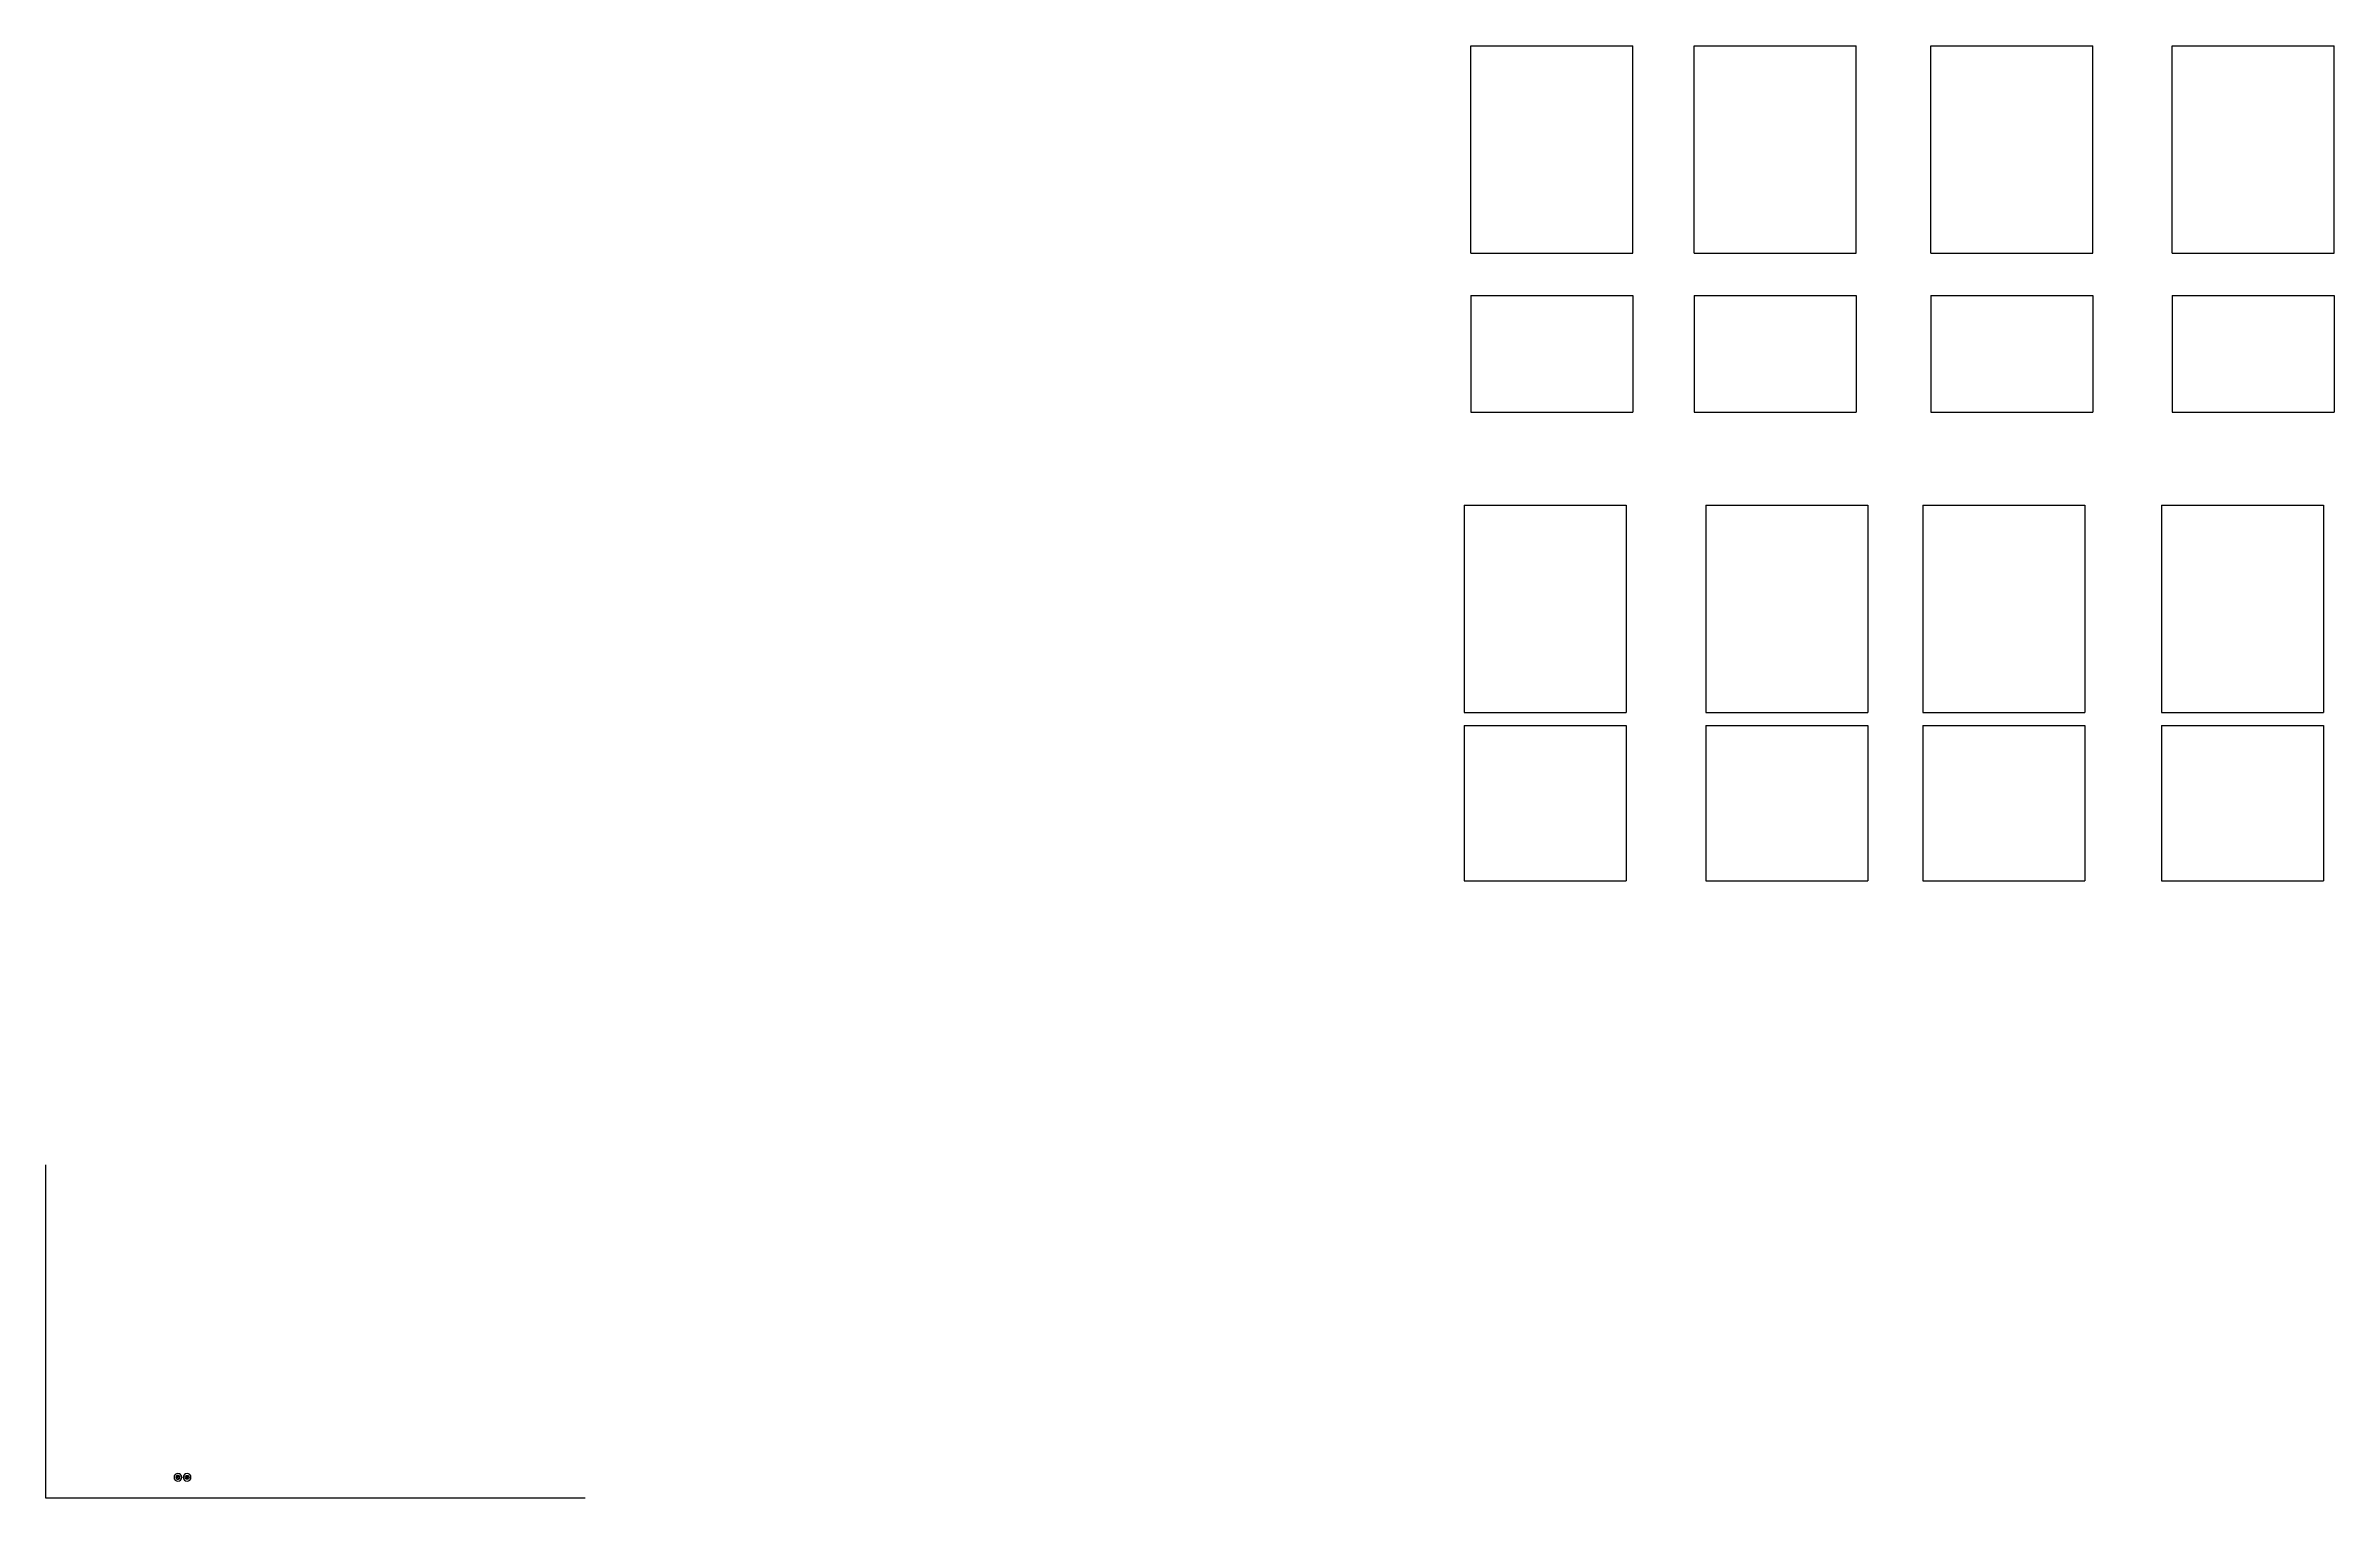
# Model space of a CAD drawing. Header units: millimetres. Extents: x 1478 to 10450, y 2114 to 8349.
# Drawn here: x 4997 to 6764, y 5096 to 6217 of the extents above; entities that cross this region are included whole.
import ezdxf

# ---------------------------------------------------------------- set-up
doc = ezdxf.new("R2010")
doc.units = ezdxf.units.MM
for name, color, linetype in [('Inst - elektro', 160, 'Continuous'), ('Inst - sieciowe', 200, 'Continuous'), ('Szkic', 6, 'Continuous'), ('Ściany', 7, 'Continuous')]:
    doc.layers.add(name, color=color, linetype=linetype)

# ---------------------------------------------------------------- blocks, each defined once
blk = doc.blocks.new('Z$W@#6672')
at = {"layer": 'Szkic'}
for p, q in [((0, 122.7), (0, 282.7)), ((0, 282.7), (125, 282.7)), ((125, 122.7), (125, 282.7)), ((0, 122.7), (125, 122.7)), ((0, 90), (0, 0)), ((0, 90), (125, 90)), ((125, 90), (125, 0)), ((0, 0), (125, 0))]:
    blk.add_line(p, q, dxfattribs=at)
blk = doc.blocks.new('Z$W@#22618')
at = {"layer": 'Szkic'}
for p, q in [((0, 290), (0, 130)), ((0, 290), (125, 290)), ((125, 290), (125, 130)), ((186.6, 290), (186.6, 130)), ((186.6, 290), (311.6, 290)), ((311.6, 290), (311.6, 130)), ((354.2, 290), (354.2, 130)), ((354.2, 290), (479.2, 290)), ((479.2, 290), (479.2, 130)), ((538.4, 290), (538.4, 130)), ((538.4, 290), (663.4, 290)), ((663.4, 290), (663.4, 130)), ((0, 130), (125, 130)), ((186.6, 130), (311.6, 130)), ((354.2, 130), (479.2, 130)), ((538.4, 130), (663.4, 130)), ((0, 120), (125, 120)), ((0, 120), (0, 0)), ((125, 120), (125, 0)), ((186.6, 120), (311.6, 120)), ((186.6, 120), (186.6, 0)), ((311.6, 120), (311.6, 0)), ((354.2, 120), (479.2, 120)), ((354.2, 120), (354.2, 0)), ((479.2, 120), (479.2, 0)), ((538.4, 120), (663.4, 120)), ((538.4, 120), (538.4, 0)), ((663.4, 120), (663.4, 0)), ((0, 0), (125, 0)), ((186.6, 0), (311.6, 0)), ((354.2, 0), (479.2, 0)), ((538.4, 0), (663.4, 0))]:
    blk.add_line(p, q, dxfattribs=at)
blk = doc.blocks.new('Z$W@#22704')
blk.add_circle((3, 3), 3)
at = {"insert": (3, 3), "char_height": 2, "width": 3.916, "attachment_point": 5}
blk.add_mtext('{\\fArial|b0|i0|c238|p0;G}', dxfattribs=at)
blk = doc.blocks.new('Z$W@#26924')
blk.add_circle((3, 3), 3)
at = {"insert": (3, 3), "char_height": 2, "width": 3.916, "attachment_point": 5}
blk.add_mtext('{\\fArial|b0|i0|c238|p0;ETH}', dxfattribs=at)
blk = doc.blocks.new('Z$W@#13818')
at = {"layer": 'Inst - sieciowe'}
for p, q in [((0.2, 2.2), (2.8, 0.8)), ((0.8, 0.2), (2.2, 2.8))]:
    blk.add_line(p, q, dxfattribs=at)
blk.add_circle((1.5, 1.5), 1.5, dxfattribs=at)

msp = doc.modelspace()

# ---------------------------------------------------------------- linework, layer by layer
at = {"layer": 'Inst - elektro'}
for p, q in [((5107.576, 5112.806), (5104.894, 5111.461)), ((5106.907, 5110.793), (5105.563, 5113.475))]:
    msp.add_line(p, q, dxfattribs=at)
msp.add_circle((5106.235, 5112.134), 1.5, dxfattribs=at)
at = {"layer": 'Ściany'}
for p, q in [((4997.135, 5096.034), (4997.135, 5353.234)), ((5413.535, 5096.034), (4997.135, 5096.034))]:
    msp.add_line(p, q, dxfattribs=at)

# ---------------------------------------------------------------- block references
at = {"layer": 'Inst - elektro', "xscale": -1}
msp.add_blockref('Z$W@#22704', (5109.235, 5109.134), dxfattribs=at)
at = {"layer": 'Inst - sieciowe', "xscale": -1}
for name, p in [('Z$W@#26924', (5102.135, 5109.134)), ('Z$W@#13818', (5100.635, 5110.634))]:
    msp.add_blockref(name, p, dxfattribs=at)
at = {"layer": 'Szkic'}
for name, p in [('Z$W@#6672', (6097.206, 5934.158)), ('Z$W@#6672', (6269.704, 5934.158)), ('Z$W@#6672', (6452.35, 5934.158)), ('Z$W@#6672', (6638.8, 5934.158)), ('Z$W@#22618', (6092.099, 5572.429))]:
    msp.add_blockref(name, p, dxfattribs=at)

doc.saveas('drawing.dxf')
